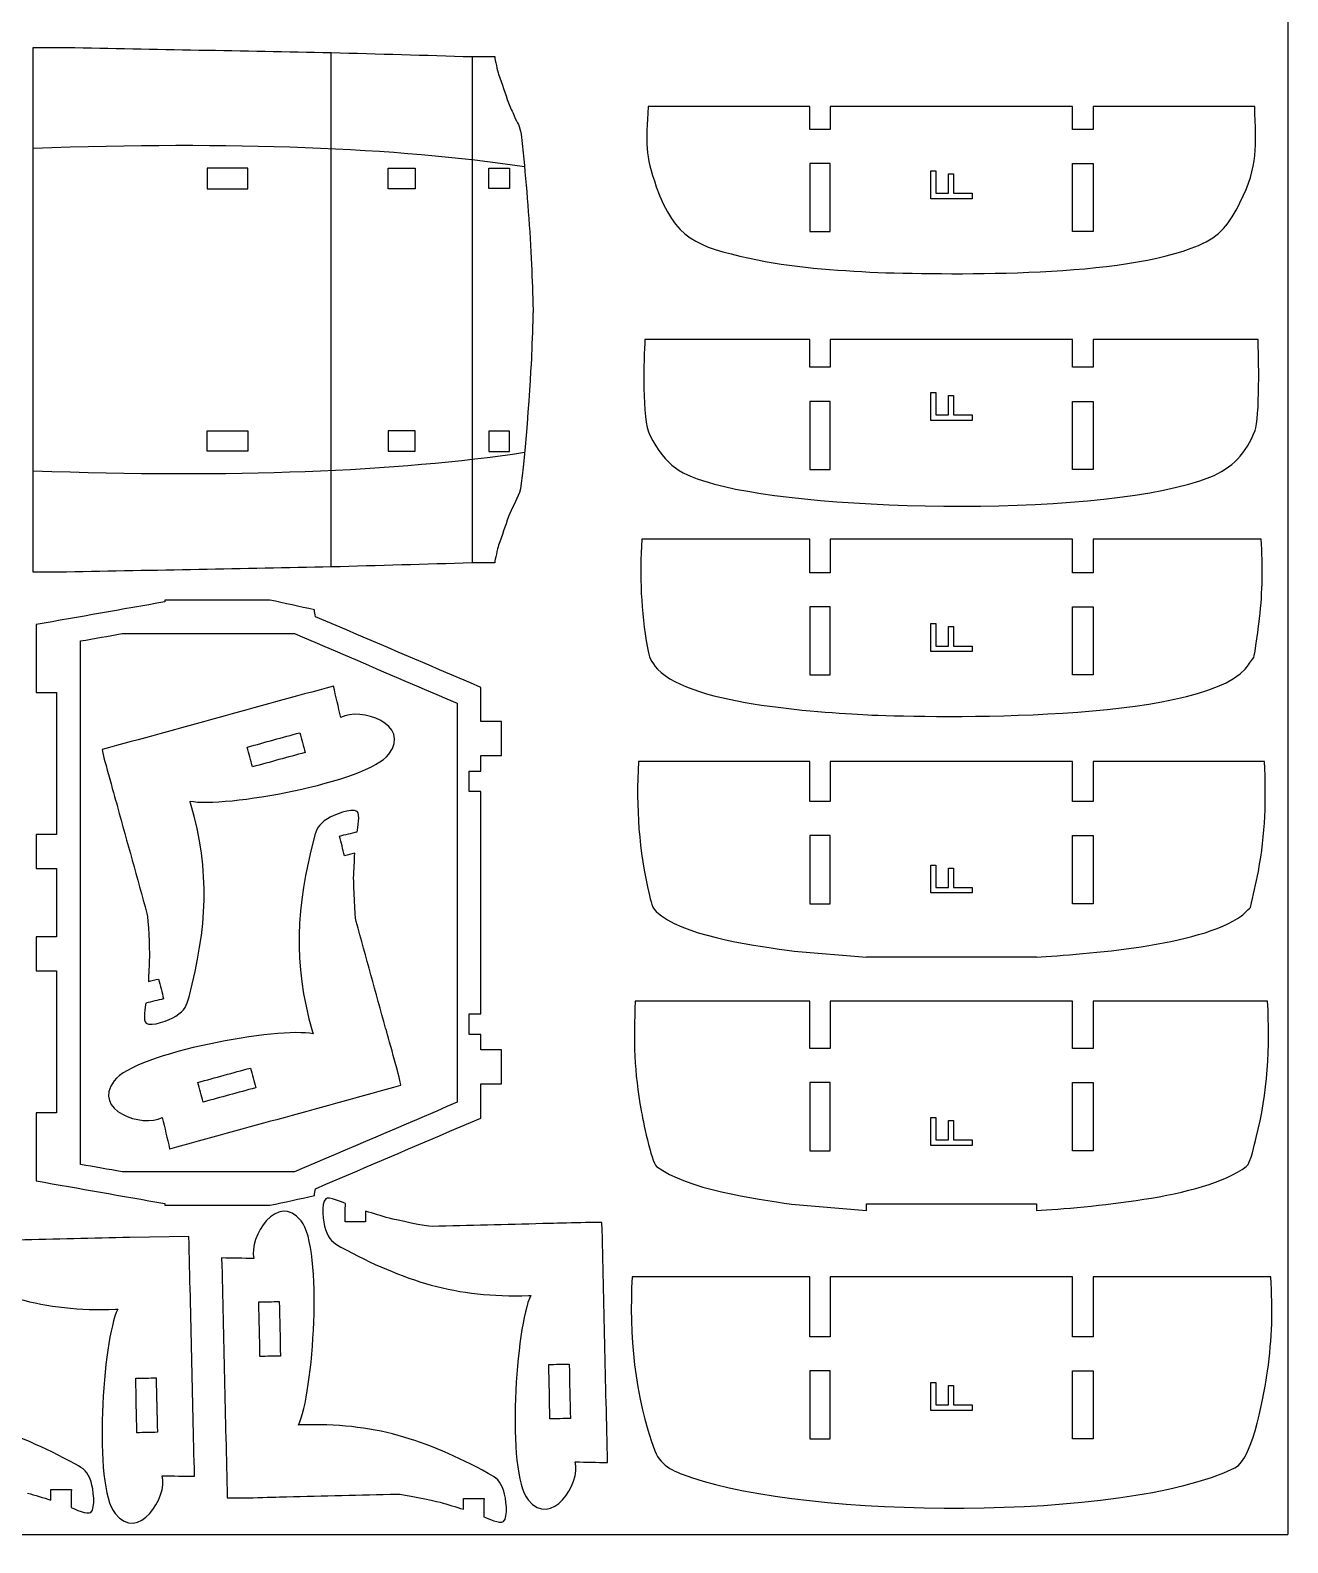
# Model space of a CAD drawing. Extents: x 55 to 635, y 52 to 433.
# Drawn here: x 478.3 to 635.1, y 52 to 240.7 of the extents above; entities that cross this region are included whole.
import ezdxf

# ---------------------------------------------------------------- set-up
doc = ezdxf.new("R2010")
doc.units = 0
doc.layers.get('0').update_dxf_attribs({"linetype": 'CONTINUOUS'})

msp = doc.modelspace()

# ---------------------------------------------------------------- linework, layer by layer
at = {"color": 175}
for p in [(635.090681, 433.060826), (55.090681, 53.060826)]:
    msp.add_line(p, (635.090681, 53.060826), dxfattribs=at)
at = {"color": 3}
for p, q in [((533.379581, 237.451926), (536.209981, 237.451526)), ((573.545081, 125.852126), (582.581081, 125.103426)), ((573.224381, 94.296626), (582.581081, 93.483926)), ((498.070281, 90.254826), (490.681381, 90.130126))]:
    msp.add_line(p, q, dxfattribs=at)
at = {"color": 1}
for p, q in [((590.592681, 68.560026), (590.592681, 72.036026)), ((590.592681, 72.036026), (591.197281, 72.036026)), ((591.197281, 72.036026), (591.197281, 69.243726)), ((592.802181, 69.243726), (592.802181, 71.661726)), ((592.802181, 71.661726), (593.406681, 71.661726)), ((593.406681, 71.661726), (593.406681, 69.243726)), ((595.745581, 68.560026), (590.592681, 68.560026)), ((591.197281, 69.243726), (592.802181, 69.243726)), ((593.406681, 69.243726), (595.745581, 69.243726)), ((595.745581, 69.243726), (595.745581, 68.560026))]:
    msp.add_line(p, q, dxfattribs=at)
at = {"color": 3}
for points in [[(478.637481, 238.589026), (480.028981, 238.589126), (481.420481, 238.589226), (482.811981, 238.589326)], [(478.640581, 173.139426), (478.639581, 194.956026), (478.638581, 216.772526), (478.637481, 238.589026)], [(482.811981, 238.589326), (493.810581, 238.377526), (504.809381, 238.165826), (515.808281, 237.954026)], [(515.808281, 237.954026), (521.665581, 237.786626), (527.522581, 237.619326), (533.379581, 237.451926)], [(515.810981, 173.777926), (515.810181, 195.169926), (515.809381, 216.562026), (515.808581, 237.954026)], [(533.379581, 237.451926), (533.380281, 216.395026), (533.381181, 195.338126), (533.381981, 174.281326)], [(536.209981, 237.451526), (536.209981, 237.019826), (536.565581, 235.647926), (536.683281, 235.253526)], [(536.683281, 235.253526), (537.097781, 234.056226), (537.512381, 232.858926), (537.926981, 231.661726)], [(537.926981, 231.661726), (538.156281, 231.127826), (538.385581, 230.593926), (538.614981, 230.060026)], [(555.326981, 231.236926), (555.063281, 226.620826), (554.932781, 225.213026), (556.352981, 221.216426)], [(575.493581, 231.236926), (568.771381, 231.236926), (562.049181, 231.236926), (555.326981, 231.236926)], [(575.493581, 228.362626), (575.493581, 229.320826), (575.493581, 230.278826), (575.493581, 231.236926)], [(608.270981, 231.236926), (598.195181, 231.236926), (588.119381, 231.236926), (578.043581, 231.236926)], [(578.043581, 231.236926), (578.043581, 230.278826), (578.043581, 229.320826), (578.043581, 228.362626)], [(608.270981, 228.362626), (608.270981, 229.320826), (608.270981, 230.278826), (608.270981, 231.236926)], [(630.987581, 231.236926), (624.265381, 231.236926), (617.543181, 231.236926), (610.820981, 231.236926)], [(610.820981, 231.236926), (610.820981, 230.278826), (610.820981, 229.320826), (610.820981, 228.362626)], [(629.134281, 219.202426), (631.491881, 223.940326), (631.080381, 226.187426), (630.987581, 231.236926)], [(538.614981, 230.060026), (539.044281, 229.114926), (539.312181, 228.830326), (539.489281, 227.782826)], [(578.043581, 228.362626), (577.193581, 228.362626), (576.343581, 228.362626), (575.493581, 228.362626)], [(610.820981, 228.362626), (609.970981, 228.362626), (609.120981, 228.362626), (608.270981, 228.362626)], [(539.917981, 223.681426), (523.890081, 226.100426), (503.464081, 226.870626), (478.639981, 225.992026)], [(539.489281, 227.782826), (539.601681, 226.739026), (539.714081, 225.695326), (539.826481, 224.651526)], [(539.826481, 224.651526), (540.227881, 220.488326), (540.600381, 215.696826), (540.795681, 211.508426)], [(556.352981, 221.216426), (558.687081, 214.648226), (561.380781, 213.775026), (567.969381, 212.289226)], [(623.982081, 213.900926), (626.675081, 215.029526), (627.864581, 216.650726), (629.134281, 219.202426)], [(583.971281, 210.502126), (594.221481, 210.267926), (614.365481, 209.870526), (623.982081, 213.900926)], [(540.795681, 211.508426), (540.861181, 209.627726), (540.926581, 207.747126), (540.992081, 205.866626)], [(567.969381, 212.289226), (573.192381, 211.111426), (578.688981, 210.828826), (583.971281, 210.502126)], [(540.992081, 205.866626), (540.926581, 203.986026), (540.861181, 202.105426), (540.795681, 200.224826)], [(554.928781, 202.140326), (554.798181, 199.858826), (554.543381, 192.131326), (555.542981, 190.229026)], [(575.493581, 202.140326), (568.638681, 202.140326), (561.783681, 202.140326), (554.928781, 202.140326)], [(575.493581, 198.691426), (575.493581, 199.841126), (575.493581, 200.990726), (575.493581, 202.140326)], [(608.270981, 202.140326), (598.195181, 202.140326), (588.119381, 202.140326), (578.043581, 202.140326)], [(578.043581, 202.140326), (578.043581, 200.990726), (578.043581, 199.841126), (578.043581, 198.691426)], [(608.270981, 198.691426), (608.270981, 199.841126), (608.270981, 200.990726), (608.270981, 202.140326)], [(631.385881, 202.140326), (624.530881, 202.140326), (617.675981, 202.140326), (610.820981, 202.140326)], [(610.820981, 202.140326), (610.820981, 200.990726), (610.820981, 199.841126), (610.820981, 198.691426)], [(631.016081, 190.792626), (631.607581, 192.291926), (631.486781, 200.377126), (631.385881, 202.140326)], [(540.795681, 200.224826), (540.725981, 198.513126), (539.855281, 184.754626), (539.285981, 183.072626)], [(578.043581, 198.691426), (577.193581, 198.691426), (576.343581, 198.691426), (575.493581, 198.691426)], [(610.820981, 198.691426), (609.970981, 198.691426), (609.120981, 198.691426), (608.270981, 198.691426)], [(625.384881, 184.981726), (628.189881, 186.095226), (629.901681, 187.967626), (631.016081, 190.792626)], [(555.542981, 190.229026), (557.605781, 186.303426), (559.303681, 185.303526), (563.606281, 184.123026)], [(539.917981, 188.047426), (523.890081, 185.628426), (503.464081, 184.858226), (478.639981, 185.736826)], [(563.606281, 184.123026), (576.260481, 180.651226), (612.715881, 179.952926), (625.384881, 184.981726)], [(539.285981, 183.072626), (538.832981, 182.072226), (538.379981, 181.071826), (537.926981, 180.071526)], [(537.926981, 180.071526), (537.512381, 178.874226), (537.097781, 177.676926), (536.683281, 176.479726)], [(536.683281, 176.479726), (536.565581, 176.085126), (536.209981, 174.713426), (536.209981, 174.281626)], [(554.530581, 177.261426), (554.264381, 172.521226), (554.428681, 168.376626), (555.243881, 163.686226)], [(575.493581, 177.261426), (568.505881, 177.261426), (561.518181, 177.261426), (554.530581, 177.261426)], [(575.493581, 173.064526), (575.493581, 174.463526), (575.493581, 175.862626), (575.493581, 177.261426)], [(608.270981, 177.261426), (598.195181, 177.261426), (588.119381, 177.261426), (578.043581, 177.261426)], [(578.043581, 177.261426), (578.043581, 175.862626), (578.043581, 174.463526), (578.043581, 173.064526)], [(608.270981, 173.064526), (608.270981, 174.463526), (608.270981, 175.862626), (608.270981, 177.261426)], [(631.783981, 177.261426), (624.796281, 177.261426), (617.808581, 177.261426), (610.820981, 177.261426)], [(610.820981, 177.261426), (610.820981, 175.862626), (610.820981, 174.463526), (610.820981, 173.064526)], [(631.586881, 167.364326), (631.960281, 170.845926), (631.979881, 173.775826), (631.783981, 177.261426)], [(515.810981, 173.777926), (504.812281, 173.565126), (493.813781, 173.352326), (482.815081, 173.139626)], [(533.381981, 174.281326), (527.524881, 174.113526), (521.667981, 173.945726), (515.810981, 173.777926)], [(536.209981, 174.281626), (535.267281, 174.281526), (534.324581, 174.281426), (533.381981, 174.281326)], [(482.815081, 173.139626), (481.423581, 173.139526), (480.032081, 173.139526), (478.640581, 173.139426)], [(578.043581, 173.064526), (577.193581, 173.064526), (576.343581, 173.064526), (575.493581, 173.064526)], [(610.820981, 173.064526), (609.970981, 173.064526), (609.120981, 173.064526), (608.270981, 173.064526)], [(495.068081, 169.428126), (489.718681, 168.484926), (484.369181, 167.541726), (479.019781, 166.598526)], [(508.152681, 169.649526), (503.787981, 169.649526), (499.423381, 169.649526), (495.058781, 169.649526)], [(495.058781, 169.649526), (495.061881, 169.575726), (495.064981, 169.501926), (495.068081, 169.428126)], [(513.706381, 168.436726), (511.855181, 168.840926), (510.003881, 169.245326), (508.152681, 169.649526)], [(513.865381, 167.577126), (513.812381, 167.863726), (513.759381, 168.150126), (513.706381, 168.436726)], [(479.019781, 166.598526), (479.019781, 163.765226), (479.019781, 160.931826), (479.019781, 158.098526)], [(534.480881, 158.761826), (527.609081, 161.700226), (520.737281, 164.638726), (513.865381, 167.577126)], [(630.845481, 162.469126), (630.985081, 162.791426), (631.518481, 166.726426), (631.586881, 167.364326)], [(484.545381, 164.551826), (486.278281, 164.857426), (488.011181, 165.162926), (489.744181, 165.468526)], [(484.545381, 99.239226), (484.545381, 121.010126), (484.545381, 142.780926), (484.545381, 164.551826)], [(489.744181, 165.468526), (496.906081, 165.468526), (504.068181, 165.468526), (511.230281, 165.468526)], [(511.230281, 165.468526), (517.988781, 162.578526), (524.747381, 159.688426), (531.505881, 156.798426)], [(555.243881, 163.686226), (555.452981, 162.520626), (555.671781, 161.962826), (556.513381, 161.049426)], [(629.801181, 161.049426), (630.149281, 161.522626), (630.497381, 161.995926), (630.845481, 162.469126)], [(556.513381, 161.049426), (560.802381, 156.394526), (577.870481, 155.627326), (583.246381, 155.300726)], [(583.246381, 155.300726), (590.841181, 155.038726), (623.583381, 154.301026), (629.801181, 161.049426)], [(516.096981, 158.923526), (506.478081, 156.280726), (496.859181, 153.637826), (487.240381, 150.995026)], [(517.004481, 155.008826), (516.701981, 156.313726), (516.399481, 157.618626), (516.096981, 158.923526)], [(534.480881, 154.511926), (534.480881, 155.928526), (534.480881, 157.345226), (534.480881, 158.761826)], [(479.019781, 158.098526), (479.870081, 158.098526), (480.720281, 158.098526), (481.570481, 158.098526)], [(481.570481, 158.098526), (481.570481, 152.197526), (481.570481, 146.296426), (481.570481, 140.395426)], [(531.505881, 156.798426), (531.505881, 140.196426), (531.505881, 123.594526), (531.505881, 106.992526)], [(523.009681, 150.443326), (525.836181, 154.145426), (519.461381, 156.339426), (517.004481, 155.008826)], [(537.030881, 154.511926), (536.180881, 154.511926), (535.330881, 154.511926), (534.480881, 154.511926)], [(537.030881, 150.261926), (537.030881, 151.678626), (537.030881, 153.095226), (537.030881, 154.511926)], [(487.240381, 150.995026), (487.449581, 149.872226), (488.941281, 144.628026), (489.153281, 143.856926)], [(498.203281, 144.573726), (502.363281, 143.702426), (520.286981, 146.877226), (523.009681, 150.443326)], [(534.480881, 148.324126), (534.480881, 148.970026), (534.480881, 149.616026), (534.480881, 150.261926)], [(534.480881, 150.261926), (535.330881, 150.261926), (536.180881, 150.261926), (537.030881, 150.261926)], [(554.132281, 149.523026), (553.815781, 143.663226), (554.150481, 138.531426), (555.493581, 132.796126)], [(575.493581, 149.523026), (568.373181, 149.523026), (561.252781, 149.523026), (554.132281, 149.523026)], [(575.493581, 144.518626), (575.493581, 146.186826), (575.493581, 147.854926), (575.493581, 149.523026)], [(608.270981, 149.523026), (598.195181, 149.523026), (588.119381, 149.523026), (578.043581, 149.523026)], [(578.043581, 149.523026), (578.043581, 147.854926), (578.043581, 146.186826), (578.043581, 144.518626)], [(608.270981, 144.518626), (608.270981, 146.186826), (608.270981, 147.854926), (608.270981, 149.523026)], [(632.182181, 149.523026), (625.061781, 149.523026), (617.941381, 149.523026), (610.820981, 149.523026)], [(610.820981, 149.523026), (610.820981, 147.854926), (610.820981, 146.186826), (610.820981, 144.518626)], [(631.437881, 135.793926), (632.287881, 140.576326), (632.443281, 144.691226), (632.182181, 149.523026)], [(532.993381, 145.774126), (532.993381, 146.624126), (532.993381, 147.474126), (532.993381, 148.324126)], [(532.993381, 148.324126), (533.489181, 148.324126), (533.985081, 148.324126), (534.480881, 148.324126)], [(534.480881, 145.774126), (533.985081, 145.774126), (533.489181, 145.774126), (532.993381, 145.774126)], [(534.480881, 118.016926), (534.480881, 127.269326), (534.480881, 136.521726), (534.480881, 145.774126)], [(489.153281, 143.856926), (490.378381, 139.420726), (491.603481, 134.984626), (492.828681, 130.548426)], [(498.083681, 120.144526), (500.307181, 128.756026), (500.783281, 135.656326), (498.278881, 144.311226)], [(498.278881, 144.311226), (498.253681, 144.398726), (498.228481, 144.486226), (498.203281, 144.573726)], [(519.031081, 143.265826), (518.338681, 143.725026), (516.116781, 142.863526), (515.336181, 142.365526)], [(578.043581, 144.518626), (577.193581, 144.518626), (576.343581, 144.518626), (575.493581, 144.518626)], [(610.820981, 144.518626), (609.970981, 144.518626), (609.120981, 144.518626), (608.270981, 144.518626)], [(515.336181, 142.365526), (514.179381, 141.627526), (513.950481, 141.061826), (513.668481, 139.969626)], [(519.057281, 140.743326), (519.112481, 141.146726), (519.447381, 142.989926), (519.031081, 143.265826)], [(481.570481, 140.395426), (480.720281, 140.395426), (479.870081, 140.395426), (479.019781, 140.395426)], [(479.019781, 140.395426), (479.019781, 138.978726), (479.019781, 137.562126), (479.019781, 136.145426)], [(513.668481, 139.969626), (511.445181, 131.358426), (510.968881, 124.457626), (513.473281, 115.802926)], [(516.846681, 140.211326), (517.583481, 140.388626), (518.320481, 140.566026), (519.057281, 140.743326)], [(517.465081, 137.737426), (517.258981, 138.562026), (517.052781, 139.386726), (516.846681, 140.211326)], [(518.745281, 138.057526), (518.318581, 137.950826), (517.891881, 137.844126), (517.465081, 137.737426)], [(518.609981, 135.005726), (518.655081, 136.023026), (518.700181, 137.040226), (518.745281, 138.057526)], [(479.019781, 136.145426), (479.870081, 136.145426), (480.720281, 136.145426), (481.570481, 136.145426)], [(481.570481, 136.145426), (481.570481, 133.312126), (481.570481, 130.478826), (481.570481, 127.645526)], [(518.923581, 129.565726), (518.739481, 130.236426), (518.605081, 134.063626), (518.609981, 135.005726)], [(630.451981, 131.311426), (630.780581, 132.805626), (631.109281, 134.299726), (631.437881, 135.793926)], [(555.493581, 132.796126), (555.794981, 131.547226), (555.870781, 131.055226), (556.980481, 130.252526)], [(492.828681, 130.548426), (493.012881, 129.877726), (493.147081, 126.050526), (493.142181, 125.108426)], [(556.980481, 130.252526), (560.738581, 127.533626), (569.020681, 126.478926), (573.545081, 125.852126)], [(603.745781, 125.104226), (609.724481, 125.499526), (624.113881, 126.475926), (629.333981, 130.252526)], [(629.333981, 130.252526), (629.706681, 130.605426), (630.079281, 130.958426), (630.451981, 131.311426)], [(522.598781, 116.257326), (521.373681, 120.693426), (520.148681, 125.129626), (518.923581, 129.565726)], [(481.570481, 127.645526), (480.720281, 127.645526), (479.870081, 127.645526), (479.019781, 127.645526)], [(479.019781, 127.645526), (479.019781, 126.228926), (479.019781, 124.812226), (479.019781, 123.395626)], [(493.142181, 125.108426), (493.097181, 124.091126), (493.051981, 123.073926), (493.006981, 122.056626)], [(582.581081, 125.103426), (582.581081, 125.120426), (582.581081, 125.137726), (582.581081, 125.154726)], [(582.581081, 125.154726), (589.635981, 125.154726), (596.690881, 125.154726), (603.745781, 125.154726)], [(603.745781, 125.154726), (603.745781, 125.137926), (603.745781, 125.121026), (603.745781, 125.104226)], [(479.019781, 123.395626), (479.870081, 123.395626), (480.720281, 123.395626), (481.570481, 123.395626)], [(481.570481, 123.395626), (481.570481, 117.494526), (481.570481, 111.593426), (481.570481, 105.692426)], [(493.006981, 122.056626), (493.433681, 122.163326), (493.860281, 122.270026), (494.287081, 122.376726)], [(494.287081, 122.376726), (494.493281, 121.552026), (494.699381, 120.727426), (494.905581, 119.902826)], [(492.694881, 119.370826), (492.639681, 118.967526), (492.304881, 117.124126), (492.720981, 116.848226)], [(494.905581, 119.902826), (494.168681, 119.725526), (493.431681, 119.548126), (492.694881, 119.370826)], [(496.415981, 117.748626), (497.572981, 118.486726), (497.801681, 119.052426), (498.083681, 120.144526)], [(553.734081, 119.608326), (553.466081, 114.780326), (553.602981, 110.741226), (554.458881, 105.958926)], [(575.493581, 119.608326), (568.240481, 119.608326), (560.987181, 119.608326), (553.734081, 119.608326)], [(575.493581, 113.698726), (575.493581, 115.668626), (575.493581, 117.638426), (575.493581, 119.608326)], [(608.270981, 119.608326), (598.195181, 119.608326), (588.119381, 119.608326), (578.043581, 119.608326)], [(578.043581, 119.608326), (578.043581, 117.638426), (578.043581, 115.668626), (578.043581, 113.698726)], [(608.270981, 113.698726), (608.270981, 115.668626), (608.270981, 117.638426), (608.270981, 119.608326)], [(632.580381, 119.608326), (625.327281, 119.608326), (618.074081, 119.608326), (610.820981, 119.608326)], [(610.820981, 119.608326), (610.820981, 117.638426), (610.820981, 115.668626), (610.820981, 113.698726)], [(631.148081, 102.608626), (632.582581, 108.118026), (632.894381, 113.946926), (632.580381, 119.608326)], [(492.720981, 116.848226), (493.413481, 116.389226), (495.635581, 117.250726), (496.415981, 117.748626)], [(532.993381, 115.466926), (532.993381, 116.316926), (532.993381, 117.166926), (532.993381, 118.016926)], [(532.993381, 118.016926), (533.489181, 118.016926), (533.985081, 118.016926), (534.480881, 118.016926)], [(513.548881, 115.540526), (509.364781, 116.408626), (491.465281, 113.235626), (488.742581, 109.670926)], [(513.473281, 115.802926), (513.498381, 115.715426), (513.523681, 115.627926), (513.548881, 115.540526)], [(524.511881, 109.119126), (524.303181, 110.239226), (522.809881, 115.489326), (522.598781, 116.257326)], [(534.480881, 115.466926), (533.985081, 115.466926), (533.489181, 115.466926), (532.993381, 115.466926)], [(534.480881, 113.529026), (534.480881, 114.174926), (534.480881, 114.820926), (534.480881, 115.466926)], [(537.030881, 113.529026), (536.180881, 113.529026), (535.330881, 113.529026), (534.480881, 113.529026)], [(537.030881, 109.279126), (537.030881, 110.695726), (537.030881, 112.112426), (537.030881, 113.529026)], [(578.043581, 113.698726), (577.193581, 113.698726), (576.343581, 113.698726), (575.493581, 113.698726)], [(610.820981, 113.698726), (609.970981, 113.698726), (609.120981, 113.698726), (608.270981, 113.698726)], [(488.742581, 109.670926), (485.915681, 105.969826), (492.289981, 103.774326), (494.747681, 105.105226)], [(495.676181, 101.196226), (505.288081, 103.837226), (514.899981, 106.478326), (524.511881, 109.119126)], [(534.480881, 105.029126), (534.480881, 106.445826), (534.480881, 107.862426), (534.480881, 109.279126)], [(534.480881, 109.279126), (535.330881, 109.279126), (536.180881, 109.279126), (537.030881, 109.279126)], [(481.570481, 105.692426), (480.720281, 105.692426), (479.870081, 105.692426), (479.019781, 105.692426)], [(479.019781, 105.692426), (479.019781, 102.859126), (479.019781, 100.025826), (479.019781, 97.192526)], [(531.505881, 106.992526), (524.747381, 104.102526), (517.988781, 101.212526), (511.230281, 98.322526)], [(554.458881, 105.958926), (554.643181, 104.994226), (555.696181, 99.528526), (556.389181, 99.001926)], [(494.747681, 105.105226), (495.050181, 103.800426), (495.352581, 102.495526), (495.655181, 101.190726)], [(513.865381, 96.213826), (520.737281, 99.152226), (527.609081, 102.090726), (534.480881, 105.029126)], [(629.925481, 99.001926), (630.508481, 99.444826), (630.943181, 101.821526), (631.148081, 102.608626)], [(495.655181, 101.190726), (495.662181, 101.192526), (495.669181, 101.194426), (495.676181, 101.196226)], [(489.744181, 98.322526), (488.011181, 98.628126), (486.278281, 98.933626), (484.545381, 99.239226)], [(511.230281, 98.322526), (504.068181, 98.322526), (496.906081, 98.322526), (489.744181, 98.322526)], [(556.389181, 99.001926), (560.183481, 96.119026), (568.595381, 94.971426), (573.224381, 94.296626)], [(603.745781, 93.484726), (609.896581, 93.912626), (624.614881, 94.966926), (629.925481, 99.001926)], [(479.019781, 97.192526), (484.369181, 96.249326), (489.718681, 95.306126), (495.068081, 94.362926)], [(495.068081, 94.362926), (495.064981, 94.289126), (495.061881, 94.215226), (495.058781, 94.141526)], [(512.052981, 92.222826), (509.147781, 95.862726), (505.472081, 90.211126), (506.167281, 87.504226)], [(508.152681, 94.141526), (510.003881, 94.545726), (511.855181, 94.950126), (513.706381, 95.354326)], [(513.706381, 95.354326), (513.759381, 95.640826), (513.812381, 95.927326), (513.865381, 96.213826)], [(515.120881, 94.943426), (514.507481, 94.383126), (514.804281, 92.018726), (515.098181, 91.140526)], [(517.574481, 94.357126), (517.196381, 94.508526), (515.489581, 95.280326), (515.120881, 94.943426)], [(517.554381, 92.083426), (517.561081, 92.841326), (517.567781, 93.599226), (517.574481, 94.357126)], [(495.058781, 94.141526), (499.423381, 94.141526), (503.787981, 94.141526), (508.152681, 94.141526)], [(523.032181, 92.531526), (522.056281, 92.822026), (521.080281, 93.112526), (520.104281, 93.403026)], [(520.104281, 93.403026), (520.104281, 92.963126), (520.104281, 92.523326), (520.104281, 92.083426)], [(528.385781, 91.516426), (527.690181, 91.500426), (523.945381, 92.298326), (523.032181, 92.531526)], [(582.581081, 93.483926), (582.581081, 93.767526), (582.581081, 94.051126), (582.581081, 94.334726)], [(582.581081, 94.334726), (589.635981, 94.334726), (596.690881, 94.334726), (603.745781, 94.334726)], [(603.745781, 94.334726), (603.745781, 94.051426), (603.745781, 93.768026), (603.745781, 93.484726)], [(511.730981, 66.733426), (513.585381, 70.566726), (514.852281, 88.715526), (512.052981, 92.222826)], [(515.098181, 91.140526), (515.533581, 89.839026), (516.026981, 89.480026), (517.018081, 88.941626)], [(520.104281, 92.083426), (519.254281, 92.083426), (518.404381, 92.083426), (517.554381, 92.083426)], [(542.188381, 91.854226), (537.587481, 91.741526), (532.986681, 91.629026), (528.385781, 91.516426)], [(549.577281, 91.978926), (548.440181, 92.048126), (542.984581, 91.872726), (542.188381, 91.854226)], [(550.270381, 62.060926), (550.039381, 72.033526), (549.808381, 82.006226), (549.577281, 91.978926)], [(490.681381, 90.130126), (486.038781, 90.019426), (481.396381, 89.908526), (476.753881, 89.797826)], [(498.763381, 60.336926), (498.532381, 70.309526), (498.301381, 80.282226), (498.070281, 90.254826)], [(517.018081, 88.941626), (524.831781, 84.696726), (531.413181, 82.559726), (540.415881, 82.890926)], [(465.511081, 87.217426), (473.325981, 82.971926), (479.905081, 80.836326), (488.908881, 81.166826)], [(506.167281, 87.504226), (504.827981, 87.527226), (503.488681, 87.550226), (502.149481, 87.573226)], [(502.149481, 87.573226), (502.380481, 77.600626), (502.611481, 67.627926), (502.842581, 57.655226)], [(553.335981, 85.226126), (552.934881, 77.991126), (553.597281, 70.435126), (556.168081, 63.517526)], [(575.493581, 85.226126), (568.107681, 85.226126), (560.721881, 85.226126), (553.335981, 85.226126)], [(575.493581, 77.744026), (575.493581, 80.238126), (575.493581, 82.732026), (575.493581, 85.226126)], [(608.270981, 85.226126), (598.195181, 85.226126), (588.119381, 85.226126), (578.043581, 85.226126)], [(578.043581, 85.226126), (578.043581, 82.732026), (578.043581, 80.238126), (578.043581, 77.744026)], [(608.270981, 77.744026), (608.270981, 80.238126), (608.270981, 82.732026), (608.270981, 85.226126)], [(632.978681, 85.226126), (625.592781, 85.226126), (618.206881, 85.226126), (610.820981, 85.226126)], [(610.820981, 85.226126), (610.820981, 82.732026), (610.820981, 80.238126), (610.820981, 77.744026)], [(632.565681, 73.463726), (633.172581, 77.660426), (633.211681, 81.018526), (632.978681, 85.226126)], [(489.181881, 81.176626), (487.328581, 77.354326), (486.059981, 59.194326), (488.859881, 55.687326)], [(488.908881, 81.166826), (488.999881, 81.170026), (489.090781, 81.173326), (489.181881, 81.176626)], [(540.688881, 82.900726), (538.834481, 79.067426), (537.567581, 60.918626), (540.366881, 57.411326)], [(540.415881, 82.890926), (540.506881, 82.894226), (540.597781, 82.897526), (540.688881, 82.900726)], [(578.043581, 77.744026), (577.193581, 77.744026), (576.343581, 77.744026), (575.493581, 77.744026)], [(610.820981, 77.744026), (609.970981, 77.744026), (609.120981, 77.744026), (608.270981, 77.744026)], [(628.499881, 61.383726), (630.855281, 62.509626), (632.232481, 71.160126), (632.565681, 73.463726)], [(483.939381, 61.840726), (476.125681, 66.085626), (469.544281, 68.222626), (460.541581, 67.891426)], [(512.003981, 66.743226), (511.912981, 66.739926), (511.822081, 66.736626), (511.730981, 66.733426)], [(535.401781, 60.692526), (527.588081, 64.937426), (521.006681, 67.074426), (512.003981, 66.743226)], [(556.168081, 63.517526), (556.933581, 61.457426), (558.860581, 60.846726), (560.749981, 60.190626)], [(485.859281, 59.641826), (485.423881, 60.943326), (484.930481, 61.302326), (483.939381, 61.840726)], [(488.859881, 55.687326), (491.766081, 52.047126), (495.440381, 57.699826), (494.745481, 60.405826)], [(494.745481, 60.405826), (496.084781, 60.382926), (497.424181, 60.359826), (498.763381, 60.336926)], [(537.321681, 58.493626), (536.886281, 59.795126), (536.392881, 60.154126), (535.401781, 60.692526)], [(540.366881, 57.411326), (543.272081, 53.771426), (546.947781, 59.423026), (546.252581, 62.129926)], [(546.252581, 62.129926), (547.591881, 62.106926), (548.931181, 62.083926), (550.270381, 62.060926)], [(560.749981, 60.190626), (575.216081, 55.167026), (614.342881, 54.616926), (628.499881, 61.383726)], [(480.853181, 57.379326), (480.853181, 57.819226), (480.853181, 58.259026), (480.853181, 58.698926)], [(480.853181, 58.698926), (481.703181, 58.698926), (482.553081, 58.698926), (483.403081, 58.698926)], [(483.403081, 58.698926), (483.396381, 57.941026), (483.389681, 57.183126), (483.382981, 56.425226)], [(485.836581, 55.838926), (486.449981, 56.399226), (486.153181, 58.763626), (485.859281, 59.641826)], [(477.925281, 58.250826), (478.901181, 57.960326), (479.877181, 57.669826), (480.853181, 57.379326)], [(502.842581, 57.655226), (503.979681, 57.586026), (509.435281, 57.761426), (510.231481, 57.779926)], [(510.231481, 57.779926), (514.832381, 57.892626), (519.433181, 58.005126), (524.034081, 58.117726)], [(524.034081, 58.117726), (524.729681, 58.133726), (528.474481, 57.335826), (529.387681, 57.102626)], [(529.387681, 57.102626), (530.363581, 56.812126), (531.339581, 56.521626), (532.315581, 56.231126)], [(532.315581, 56.231126), (532.315581, 56.671026), (532.315581, 57.110826), (532.315581, 57.550726)], [(532.315581, 57.550726), (533.165581, 57.550726), (534.015481, 57.550726), (534.865481, 57.550726)], [(534.865481, 57.550726), (534.858781, 56.792826), (534.852081, 56.034926), (534.845381, 55.277026)], [(537.298981, 54.690726), (537.912381, 55.251026), (537.615581, 57.615426), (537.321681, 58.493626)], [(483.382981, 56.425226), (483.761081, 56.273826), (485.467881, 55.502026), (485.836581, 55.838926)], [(534.845381, 55.277026), (535.223481, 55.125626), (536.930281, 54.353826), (537.298981, 54.690726)]]:
    msp.add_open_spline(points, degree=3, dxfattribs=at)
at = {"color": 7}
for points in [[(505.426381, 223.518426), (503.726381, 223.518426), (502.026381, 223.518326), (500.326381, 223.518226)], [(500.326381, 223.518226), (500.326481, 222.668226), (500.326481, 221.818226), (500.326581, 220.968226)], [(505.426481, 220.968426), (505.426481, 221.818426), (505.426381, 222.668426), (505.426381, 223.518426)], [(522.894681, 223.519126), (524.027981, 223.519126), (525.161281, 223.519226), (526.294681, 223.519226)], [(522.894681, 220.956626), (522.894681, 221.810826), (522.894681, 222.665026), (522.894681, 223.519126)], [(526.294681, 223.519226), (526.294681, 222.665026), (526.294681, 221.810926), (526.294681, 220.956726)], [(535.482981, 220.991126), (535.482981, 221.841126), (535.482981, 222.691126), (535.482981, 223.541126)], [(535.482981, 223.541126), (536.332981, 223.541126), (537.182981, 223.541126), (538.032981, 223.541126)], [(538.032981, 223.541126), (538.032981, 222.691126), (538.032981, 221.841126), (538.032981, 220.991126)], [(575.493581, 224.112626), (575.493581, 221.279326), (575.493581, 218.446026), (575.493581, 215.612726)], [(578.043581, 224.112626), (577.193581, 224.112626), (576.343581, 224.112626), (575.493581, 224.112626)], [(578.043581, 215.612726), (578.043581, 218.446026), (578.043581, 221.279326), (578.043581, 224.112626)], [(608.270981, 215.612726), (608.270981, 218.446026), (608.270981, 221.279326), (608.270981, 224.112626)], [(608.270981, 224.112626), (609.120981, 224.112626), (609.970981, 224.112626), (610.820981, 224.112626)], [(610.820981, 224.112626), (610.820981, 221.279326), (610.820981, 218.446026), (610.820981, 215.612726)], [(500.326581, 220.968226), (502.026581, 220.968326), (503.726481, 220.968426), (505.426481, 220.968426)], [(526.294681, 220.956726), (525.161381, 220.956726), (524.027981, 220.956626), (522.894681, 220.956626)], [(538.032981, 220.991126), (537.182981, 220.991126), (536.332981, 220.991126), (535.482981, 220.991126)], [(575.493581, 215.612726), (576.343581, 215.612726), (577.193581, 215.612726), (578.043581, 215.612726)], [(610.820981, 215.612726), (609.970981, 215.612726), (609.120981, 215.612726), (608.270981, 215.612726)], [(578.043581, 194.441426), (577.193581, 194.441426), (576.343581, 194.441426), (575.493581, 194.441426)], [(575.493581, 194.441426), (575.493581, 191.608126), (575.493581, 188.774826), (575.493581, 185.941526)], [(578.043581, 185.941526), (578.043581, 188.774826), (578.043581, 191.608126), (578.043581, 194.441426)], [(608.270981, 185.941526), (608.270981, 188.774826), (608.270981, 191.608126), (608.270981, 194.441426)], [(608.270981, 194.441426), (609.120981, 194.441426), (609.970981, 194.441426), (610.820981, 194.441426)], [(610.820981, 194.441426), (610.820981, 191.608126), (610.820981, 188.774826), (610.820981, 185.941526)], [(500.327881, 190.762226), (502.027881, 190.762326), (503.727881, 190.762326), (505.427881, 190.762326)], [(500.328081, 188.212226), (500.327981, 189.062226), (500.327981, 189.912126), (500.327881, 190.762226)], [(505.427881, 190.762326), (505.427881, 189.912326), (505.427981, 189.062426), (505.427981, 188.212426)], [(526.295781, 190.775826), (525.162481, 190.775826), (524.029081, 190.775726), (522.895781, 190.775726)], [(522.895781, 190.775726), (522.895781, 189.921526), (522.895881, 189.067326), (522.895881, 188.213026)], [(526.295981, 188.213326), (526.295881, 189.067426), (526.295881, 189.921626), (526.295781, 190.775826)], [(535.482981, 190.742026), (535.482981, 189.892026), (535.482981, 189.042126), (535.482981, 188.192126)], [(538.032981, 190.742026), (537.182981, 190.742026), (536.332981, 190.742026), (535.482981, 190.742026)], [(538.032981, 188.192126), (538.032981, 189.042126), (538.032981, 189.892026), (538.032981, 190.742026)], [(505.427981, 188.212426), (503.727981, 188.212326), (502.028181, 188.212226), (500.328081, 188.212226)], [(522.895881, 188.213026), (524.029281, 188.213226), (525.162581, 188.213226), (526.295981, 188.213326)], [(535.482981, 188.192126), (536.332981, 188.192126), (537.182981, 188.192126), (538.032981, 188.192126)], [(575.493581, 185.941526), (576.343581, 185.941526), (577.193581, 185.941526), (578.043581, 185.941526)], [(610.820981, 185.941526), (609.970981, 185.941526), (609.120981, 185.941526), (608.270981, 185.941526)], [(575.493581, 168.814626), (575.493581, 165.981326), (575.493581, 163.148026), (575.493581, 160.314726)], [(578.043581, 168.814626), (577.193581, 168.814626), (576.343581, 168.814626), (575.493581, 168.814626)], [(578.043581, 160.314726), (578.043581, 163.148026), (578.043581, 165.981326), (578.043581, 168.814626)], [(608.270981, 160.314726), (608.270981, 163.148026), (608.270981, 165.981326), (608.270981, 168.814626)], [(608.270981, 168.814626), (609.120981, 168.814626), (609.970981, 168.814626), (610.820981, 168.814626)], [(610.820981, 168.814626), (610.820981, 165.981326), (610.820981, 163.148026), (610.820981, 160.314726)], [(575.493581, 160.314726), (576.343581, 160.314726), (577.193581, 160.314726), (578.043581, 160.314726)], [(610.820981, 160.314726), (609.970981, 160.314726), (609.120981, 160.314726), (608.270981, 160.314726)], [(505.388681, 151.319626), (507.557981, 151.911526), (509.727481, 152.503626), (511.896881, 153.095526)], [(511.896881, 153.095526), (512.121581, 152.275826), (512.346181, 151.456026), (512.570881, 150.636226)], [(505.339581, 151.305826), (505.355881, 151.310426), (505.372381, 151.315026), (505.388681, 151.319626)], [(506.011081, 148.846326), (505.787281, 149.666226), (505.563381, 150.485926), (505.339581, 151.305826)], [(512.570881, 150.636226), (510.384281, 150.039626), (508.197681, 149.443026), (506.011081, 148.846326)], [(578.043581, 140.268826), (577.193581, 140.268826), (576.343581, 140.268826), (575.493581, 140.268826)], [(575.493581, 140.268826), (575.493581, 137.435426), (575.493581, 134.602226), (575.493581, 131.768826)], [(578.043581, 131.768826), (578.043581, 134.602226), (578.043581, 137.435426), (578.043581, 140.268826)], [(608.270981, 140.268826), (609.120981, 140.268826), (609.970981, 140.268826), (610.820981, 140.268826)], [(608.270981, 131.768826), (608.270981, 134.602226), (608.270981, 137.435426), (608.270981, 140.268826)], [(610.820981, 140.268826), (610.820981, 137.435426), (610.820981, 134.602226), (610.820981, 131.768826)], [(575.493581, 131.768826), (576.343581, 131.768826), (577.193581, 131.768826), (578.043581, 131.768826)], [(610.820981, 131.768826), (609.970981, 131.768826), (609.120981, 131.768826), (608.270981, 131.768826)], [(499.181281, 109.477926), (501.367881, 110.074626), (503.554481, 110.671226), (505.741081, 111.267926)], [(499.855181, 107.018626), (499.630581, 107.838426), (499.405981, 108.658126), (499.181281, 109.477926)], [(505.741081, 111.267926), (505.964881, 110.448026), (506.188781, 109.628226), (506.412581, 108.808326)], [(578.043581, 109.448726), (577.193581, 109.448726), (576.343581, 109.448726), (575.493581, 109.448726)], [(575.493581, 109.448726), (575.493581, 106.615426), (575.493581, 103.782026), (575.493581, 100.948726)], [(578.043581, 100.948726), (578.043581, 103.782026), (578.043581, 106.615426), (578.043581, 109.448726)], [(608.270981, 100.948726), (608.270981, 103.782026), (608.270981, 106.615426), (608.270981, 109.448726)], [(608.270981, 109.448726), (609.120981, 109.448726), (609.970981, 109.448726), (610.820981, 109.448726)], [(610.820981, 109.448726), (610.820981, 106.615426), (610.820981, 103.782026), (610.820981, 100.948726)], [(506.363681, 108.794526), (504.194181, 108.202526), (502.024681, 107.610526), (499.855181, 107.018626)], [(506.412581, 108.808326), (506.396281, 108.803726), (506.379981, 108.799126), (506.363681, 108.794526)], [(575.493581, 100.948726), (576.343581, 100.948726), (577.193581, 100.948726), (578.043581, 100.948726)], [(610.820981, 100.948726), (609.970981, 100.948726), (609.120981, 100.948726), (608.270981, 100.948726)], [(506.784781, 82.085126), (507.634481, 82.104226), (508.484381, 82.123326), (509.334081, 82.142526)], [(506.929081, 75.340326), (506.880981, 77.588626), (506.832881, 79.836826), (506.784781, 82.085126)], [(509.334081, 82.142526), (509.382581, 79.876426), (509.431081, 77.610426), (509.479581, 75.344426)], [(506.930681, 75.289526), (506.930081, 75.306426), (506.929581, 75.323426), (506.929081, 75.340326)], [(509.479581, 75.344426), (508.629981, 75.326126), (507.780281, 75.307826), (506.930681, 75.289526)], [(542.940281, 74.289726), (543.789881, 74.308026), (544.639581, 74.326326), (545.489181, 74.344626)], [(543.085781, 67.491626), (543.037281, 69.757726), (542.988781, 72.023726), (542.940281, 74.289726)], [(545.489181, 74.344626), (545.489781, 74.327726), (545.490281, 74.310726), (545.490781, 74.293826)], [(545.490781, 74.293826), (545.538881, 72.045526), (545.586981, 69.797326), (545.635081, 67.549026)], [(491.433281, 72.565626), (492.282881, 72.583926), (493.132481, 72.602326), (493.982181, 72.620626)], [(491.578781, 65.767626), (491.530281, 68.033626), (491.481781, 70.299626), (491.433281, 72.565626)], [(493.982181, 72.620626), (494.030781, 70.355326), (494.079481, 68.090126), (494.128081, 65.824926)], [(578.043581, 73.494026), (577.193581, 73.494026), (576.343581, 73.494026), (575.493581, 73.494026)], [(575.493581, 73.494026), (575.493581, 70.660726), (575.493581, 67.827426), (575.493581, 64.994126)], [(578.043581, 64.994126), (578.043581, 67.827426), (578.043581, 70.660726), (578.043581, 73.494026)], [(608.270981, 73.494026), (609.120981, 73.494026), (609.970981, 73.494026), (610.820981, 73.494026)], [(608.270981, 64.994126), (608.270981, 67.827426), (608.270981, 70.660726), (608.270981, 73.494026)], [(610.820981, 73.494026), (610.820981, 70.660726), (610.820981, 67.827426), (610.820981, 64.994126)], [(545.635081, 67.549026), (544.785381, 67.529926), (543.935481, 67.510826), (543.085781, 67.491626)], [(494.128081, 65.824926), (493.278381, 65.805826), (492.428481, 65.786726), (491.578781, 65.767626)], [(575.493581, 64.994126), (576.343581, 64.994126), (577.193581, 64.994126), (578.043581, 64.994126)], [(610.820981, 64.994126), (609.970981, 64.994126), (609.120981, 64.994126), (608.270981, 64.994126)]]:
    msp.add_open_spline(points, degree=3, dxfattribs=at)
at = {"color": 1}
for points in [[(590.592681, 219.714126), (590.592681, 220.872826), (590.592681, 222.031426), (590.592681, 223.190026)], [(590.592681, 223.190026), (590.794181, 223.190026), (590.995681, 223.190026), (591.197281, 223.190026)], [(591.197281, 223.190026), (591.197281, 222.259326), (591.197281, 221.328526), (591.197281, 220.397726)], [(592.802181, 220.397726), (592.802181, 221.203826), (592.802181, 222.009826), (592.802181, 222.815826)], [(592.802181, 222.815826), (593.003581, 222.815826), (593.205081, 222.815826), (593.406681, 222.815826)], [(593.406681, 222.815826), (593.406681, 222.009826), (593.406681, 221.203826), (593.406681, 220.397726)], [(595.745581, 219.714126), (594.027881, 219.714126), (592.310281, 219.714126), (590.592681, 219.714126)], [(591.197281, 220.397726), (591.732181, 220.397726), (592.267181, 220.397726), (592.802181, 220.397726)], [(593.406681, 220.397726), (594.186281, 220.397726), (594.965881, 220.397726), (595.745581, 220.397726)], [(595.745581, 220.397726), (595.745581, 220.169826), (595.745581, 219.941926), (595.745581, 219.714126)], [(590.592681, 192.061926), (590.592681, 193.220726), (590.592681, 194.379226), (590.592681, 195.537826)], [(590.592681, 195.537826), (590.794181, 195.537826), (590.995681, 195.537826), (591.197281, 195.537826)], [(591.197281, 195.537826), (591.197281, 194.607226), (591.197281, 193.676326), (591.197281, 192.745526)], [(592.802181, 192.745526), (592.802181, 193.551626), (592.802181, 194.357626), (592.802181, 195.163626)], [(592.802181, 195.163626), (593.003581, 195.163626), (593.205081, 195.163626), (593.406681, 195.163626)], [(593.406681, 195.163626), (593.406681, 194.357626), (593.406681, 193.551626), (593.406681, 192.745526)], [(591.197281, 192.745526), (591.732181, 192.745526), (592.267181, 192.745526), (592.802181, 192.745526)], [(593.406681, 192.745526), (594.186281, 192.745526), (594.965881, 192.745526), (595.745581, 192.745526)], [(595.745581, 192.745526), (595.745581, 192.517626), (595.745581, 192.289826), (595.745581, 192.061926)], [(595.745581, 192.061926), (594.027881, 192.061926), (592.310281, 192.061926), (590.592681, 192.061926)], [(590.592681, 163.232726), (590.592681, 164.391426), (590.592681, 165.550026), (590.592681, 166.708726)], [(590.592681, 166.708726), (590.794181, 166.708726), (590.995681, 166.708726), (591.197281, 166.708726)], [(591.197281, 166.708726), (591.197281, 165.777926), (591.197281, 164.847226), (591.197281, 163.916326)], [(592.802181, 163.916326), (592.802181, 164.722426), (592.802181, 165.528426), (592.802181, 166.334526)], [(592.802181, 166.334526), (593.003581, 166.334526), (593.205081, 166.334526), (593.406681, 166.334526)], [(593.406681, 166.334526), (593.406681, 165.528426), (593.406681, 164.722426), (593.406681, 163.916326)], [(595.745581, 163.232726), (594.027881, 163.232726), (592.310281, 163.232726), (590.592681, 163.232726)], [(591.197281, 163.916326), (591.732181, 163.916326), (592.267181, 163.916326), (592.802181, 163.916326)], [(593.406681, 163.916326), (594.186281, 163.916326), (594.965881, 163.916326), (595.745581, 163.916326)], [(595.745581, 163.916326), (595.745581, 163.688526), (595.745581, 163.460526), (595.745581, 163.232726)], [(590.592681, 133.121726), (590.592681, 134.280426), (590.592681, 135.439026), (590.592681, 136.597726)], [(590.592681, 136.597726), (590.794181, 136.597726), (590.995681, 136.597726), (591.197281, 136.597726)], [(591.197281, 136.597726), (591.197281, 135.667026), (591.197281, 134.736226), (591.197281, 133.805326)], [(592.802181, 133.805326), (592.802181, 134.611426), (592.802181, 135.417526), (592.802181, 136.223426)], [(592.802181, 136.223426), (593.003581, 136.223426), (593.205081, 136.223426), (593.406681, 136.223426)], [(593.406681, 136.223426), (593.406681, 135.417526), (593.406681, 134.611426), (593.406681, 133.805326)], [(595.745581, 133.121726), (594.027881, 133.121726), (592.310281, 133.121726), (590.592681, 133.121726)], [(591.197281, 133.805326), (591.732181, 133.805326), (592.267181, 133.805326), (592.802181, 133.805326)], [(593.406681, 133.805326), (594.186281, 133.805326), (594.965881, 133.805326), (595.745581, 133.805326)], [(595.745581, 133.805326), (595.745581, 133.577426), (595.745581, 133.349626), (595.745581, 133.121726)], [(590.592681, 101.609726), (590.592681, 102.768426), (590.592681, 103.927126), (590.592681, 105.085726)], [(590.592681, 105.085726), (590.794181, 105.085726), (590.995681, 105.085726), (591.197281, 105.085726)], [(591.197281, 105.085726), (591.197281, 104.154926), (591.197281, 103.224226), (591.197281, 102.293426)], [(592.802181, 102.293426), (592.802181, 103.099426), (592.802181, 103.905526), (592.802181, 104.711426)], [(592.802181, 104.711426), (593.003581, 104.711426), (593.205081, 104.711426), (593.406681, 104.711426)], [(593.406681, 104.711426), (593.406681, 103.905526), (593.406681, 103.099426), (593.406681, 102.293426)], [(591.197281, 102.293426), (591.732181, 102.293426), (592.267181, 102.293426), (592.802181, 102.293426)], [(593.406681, 102.293426), (594.186281, 102.293426), (594.965881, 102.293426), (595.745581, 102.293426)], [(595.745581, 102.293426), (595.745581, 102.065526), (595.745581, 101.837626), (595.745581, 101.609726)], [(595.745581, 101.609726), (594.027881, 101.609726), (592.310281, 101.609726), (590.592681, 101.609726)]]:
    msp.add_open_spline(points, degree=3, dxfattribs=at)

doc.saveas('drawing.dxf')
